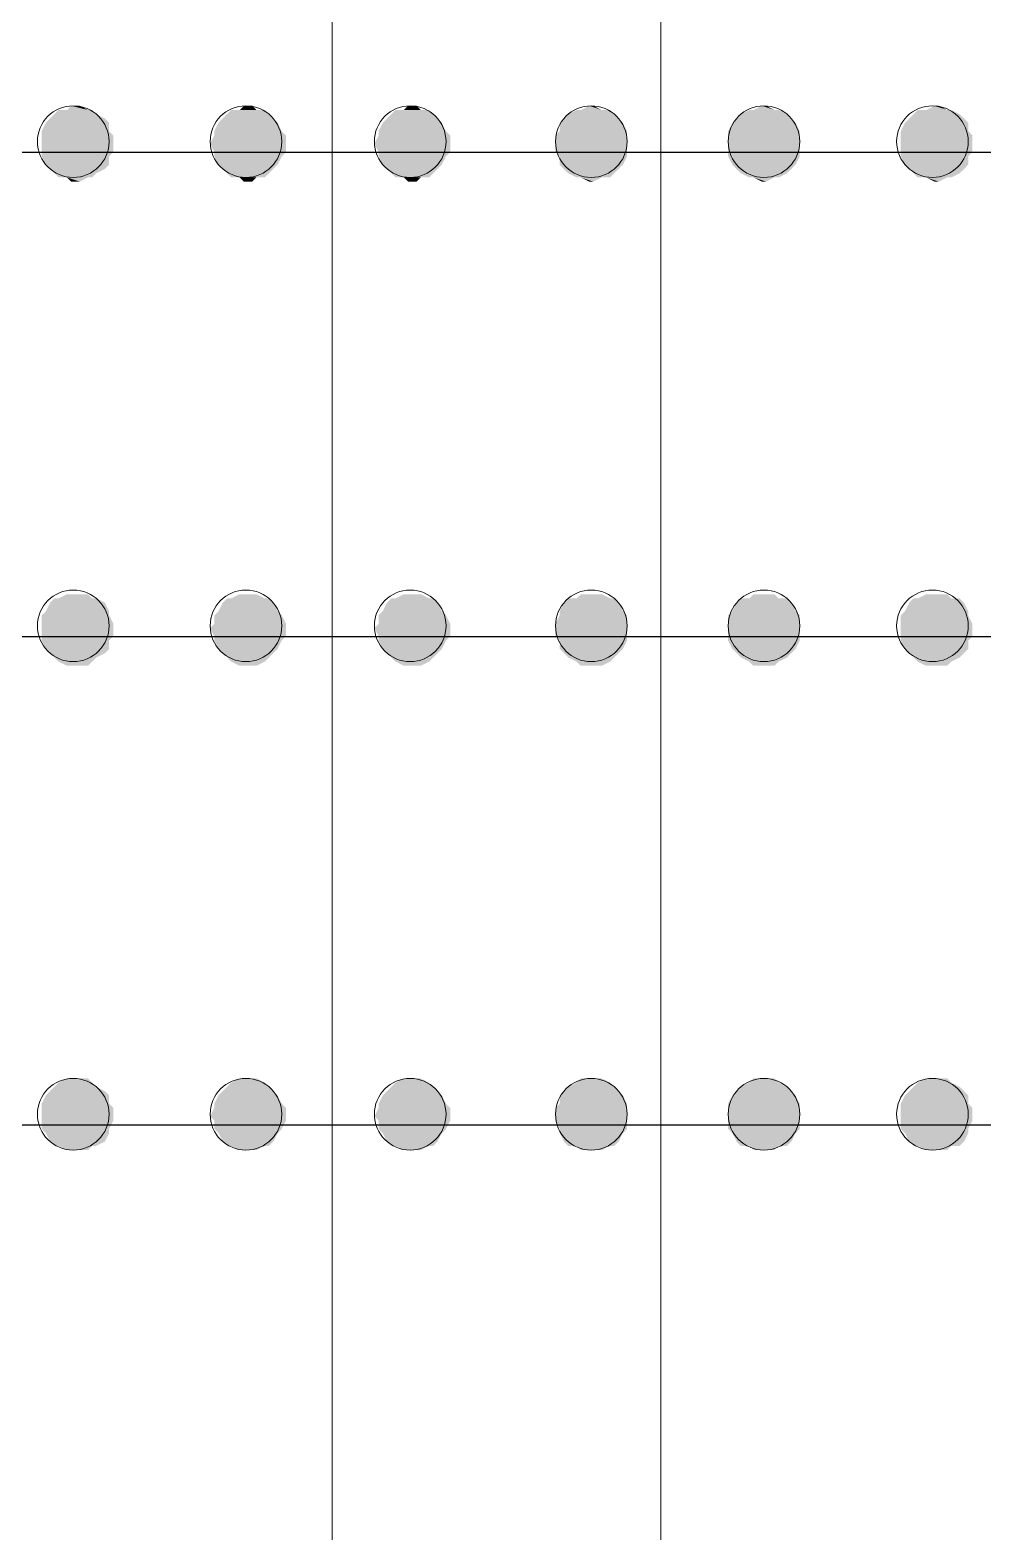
# Model space of a CAD drawing. Header units: inches. Extents: x 2 to 136, y 1 to 96.
# Drawn here: x 76.51 to 80.94, y 52.25 to 59.24 of the extents above; entities that cross this region are included whole.
import ezdxf

# ---------------------------------------------------------------- set-up
doc = ezdxf.new("R2010")
doc.units = ezdxf.units.IN
doc.header["$MEASUREMENT"] = 0
doc.layers.add('PDF_COLUMN', color=251, linetype='Continuous', true_color=0x636466)
doc.layers.add('PDF_Outer Line', color=165, linetype='Continuous', true_color=0x5258ac)
doc.layers.add('PDF_Girt', color=7, linetype='Continuous')

msp = doc.modelspace()

# ---------------------------------------------------------------- linework, layer by layer
at = {"layer": 'PDF_COLUMN', "lineweight": 0}
for centre in [(76.7091, 58.719), (77.512, 58.719), (79.9207, 58.719), (80.704, 58.719), (76.7091, 56.467), (77.512, 56.467), (79.9207, 56.467), (80.704, 56.467), (76.7091, 54.1954), (77.512, 54.1954), (79.9207, 54.1954), (80.704, 54.1954)]:
    msp.add_circle(centre, 0.1665, dxfattribs=at)
at = {"layer": 'PDF_COLUMN', "color": 7, "lineweight": 0}
for centre in [(78.2757, 58.719), (79.1178, 58.719), (78.2757, 56.467), (79.1178, 56.467), (78.2757, 54.1954), (79.1178, 54.1954)]:
    msp.add_circle(centre, 0.1665, dxfattribs=at)
at = {"layer": 'PDF_COLUMN', "transparency": 33554559}
for points in [[(76.6993, 58.8855), (76.7776, 58.8659), (76.6797, 58.8659)], [(76.7385, 58.8855), (76.6993, 58.8855), (76.7776, 58.8659)], [(77.5022, 58.8855), (77.5609, 58.8659), (77.4826, 58.8659)], [(77.5414, 58.8855), (77.5022, 58.8855), (77.5609, 58.8659)], [(79.9109, 58.8855), (79.9696, 58.8659), (79.8717, 58.8659)], [(79.9305, 58.8855), (79.9109, 58.8855), (79.9696, 58.8659)], [(80.7138, 58.8855), (80.7725, 58.8659), (80.6746, 58.8659)], [(80.7334, 58.8855), (80.7138, 58.8855), (80.7725, 58.8659)], [(76.6014, 58.8267), (76.8755, 58.8071), (76.5818, 58.8071)], [(76.621, 58.8463), (76.856, 58.8267), (76.6014, 58.8267)], [(76.856, 58.8267), (76.6014, 58.8267), (76.8755, 58.8071)], [(76.6406, 58.8659), (76.8168, 58.8463), (76.621, 58.8463)], [(76.8168, 58.8463), (76.621, 58.8463), (76.856, 58.8267)], [(76.6797, 58.8659), (76.7972, 58.8659), (76.6406, 58.8659)], [(76.7972, 58.8659), (76.6406, 58.8659), (76.8168, 58.8463)], [(76.7776, 58.8659), (76.6797, 58.8659), (76.7972, 58.8659)], [(77.4043, 58.8267), (77.6589, 58.8071), (77.3847, 58.8071)], [(77.4239, 58.8463), (77.6393, 58.8267), (77.4043, 58.8267)], [(77.6393, 58.8267), (77.4043, 58.8267), (77.6589, 58.8071)], [(77.4434, 58.8659), (77.6197, 58.8463), (77.4239, 58.8463)], [(77.6197, 58.8463), (77.4239, 58.8463), (77.6393, 58.8267)], [(77.4826, 58.8659), (77.6001, 58.8659), (77.4434, 58.8659)], [(77.6001, 58.8659), (77.4434, 58.8659), (77.6197, 58.8463)], [(77.5609, 58.8659), (77.4826, 58.8659), (77.6001, 58.8659)], [(79.7934, 58.8267), (80.0675, 58.8071), (79.7738, 58.8071)], [(79.813, 58.8463), (80.048, 58.8267), (79.7934, 58.8267)], [(80.048, 58.8267), (79.7934, 58.8267), (80.0675, 58.8071)], [(79.8521, 58.8659), (80.0284, 58.8463), (79.813, 58.8463)], [(80.0284, 58.8463), (79.813, 58.8463), (80.048, 58.8267)], [(79.8717, 58.8659), (79.9892, 58.8659), (79.8521, 58.8659)], [(79.9892, 58.8659), (79.8521, 58.8659), (80.0284, 58.8463)], [(79.9696, 58.8659), (79.8717, 58.8659), (79.9892, 58.8659)], [(80.5963, 58.8267), (80.8704, 58.8071), (80.5767, 58.8071)], [(80.6159, 58.8463), (80.8509, 58.8267), (80.5963, 58.8267)], [(80.8509, 58.8267), (80.5963, 58.8267), (80.8704, 58.8071)], [(80.6354, 58.8659), (80.8313, 58.8463), (80.6159, 58.8463)], [(80.8313, 58.8463), (80.6159, 58.8463), (80.8509, 58.8267)], [(80.6746, 58.8659), (80.7921, 58.8659), (80.6354, 58.8659)], [(80.7921, 58.8659), (80.6354, 58.8659), (80.8313, 58.8463)], [(80.7725, 58.8659), (80.6746, 58.8659), (80.7921, 58.8659)], [(76.5818, 58.8071), (76.8755, 58.768), (76.5622, 58.768)], [(76.8755, 58.768), (76.5622, 58.768), (76.8951, 58.7484)], [(76.5622, 58.768), (76.8951, 58.7484), (76.5622, 58.7484)], [(76.8951, 58.7484), (76.5622, 58.7484), (76.8951, 58.7092)], [(76.5622, 58.7484), (76.8951, 58.7092), (76.5622, 58.7092)], [(76.8755, 58.8071), (76.5818, 58.8071), (76.8755, 58.768)], [(77.3651, 58.7484), (77.698, 58.7092), (77.3455, 58.7092)], [(77.3847, 58.8071), (77.6784, 58.768), (77.3651, 58.768)], [(77.6784, 58.768), (77.3651, 58.768), (77.698, 58.7484)], [(77.3651, 58.768), (77.698, 58.7484), (77.3651, 58.7484)], [(77.698, 58.7484), (77.3651, 58.7484), (77.698, 58.7092)], [(77.6589, 58.8071), (77.3847, 58.8071), (77.6784, 58.768)], [(79.7738, 58.8071), (80.0871, 58.768), (79.7542, 58.768)], [(80.0871, 58.768), (79.7542, 58.768), (80.0871, 58.7484)], [(79.7542, 58.768), (80.0871, 58.7484), (79.7542, 58.7484)], [(80.0871, 58.7484), (79.7542, 58.7484), (80.0871, 58.7092)], [(79.7542, 58.7484), (80.0871, 58.7092), (79.7542, 58.7092)], [(80.0675, 58.8071), (79.7738, 58.8071), (80.0871, 58.768)], [(80.5767, 58.8071), (80.8704, 58.768), (80.5571, 58.768)], [(80.8704, 58.768), (80.5571, 58.768), (80.89, 58.7484)], [(80.5571, 58.768), (80.89, 58.7484), (80.5571, 58.7484)], [(80.89, 58.7484), (80.5571, 58.7484), (80.89, 58.7092)], [(80.5571, 58.7484), (80.89, 58.7092), (80.5571, 58.7092)], [(80.8704, 58.8071), (80.5767, 58.8071), (80.8704, 58.768)], [(76.8951, 58.7092), (76.5622, 58.7092), (76.8951, 58.6701)], [(76.5622, 58.7092), (76.8951, 58.6701), (76.5622, 58.6701)], [(77.698, 58.7092), (77.3455, 58.7092), (77.698, 58.6701)], [(77.3455, 58.7092), (77.698, 58.6701), (77.3651, 58.6701)], [(80.0871, 58.7092), (79.7542, 58.7092), (80.0871, 58.6701)], [(79.7542, 58.7092), (80.0871, 58.6701), (79.7542, 58.6701)], [(80.89, 58.7092), (80.5571, 58.7092), (80.89, 58.6701)], [(80.5571, 58.7092), (80.89, 58.6701), (80.5571, 58.6701)], [(76.8951, 58.6701), (76.5622, 58.6701), (76.8755, 58.6505)], [(76.5622, 58.6701), (76.8755, 58.6505), (76.5622, 58.6505)], [(76.8755, 58.6505), (76.5622, 58.6505), (76.8755, 58.6113)], [(76.5622, 58.6505), (76.8755, 58.6113), (76.5818, 58.6113)], [(76.8755, 58.6113), (76.5818, 58.6113), (76.856, 58.5917)], [(76.5818, 58.6113), (76.856, 58.5917), (76.6014, 58.5917)], [(77.698, 58.6701), (77.3651, 58.6701), (77.6784, 58.6505)], [(77.3651, 58.6701), (77.6784, 58.6505), (77.3651, 58.6505)], [(77.6784, 58.6505), (77.3651, 58.6505), (77.6589, 58.6113)], [(77.3651, 58.6505), (77.6589, 58.6113), (77.3847, 58.6113)], [(77.6589, 58.6113), (77.3847, 58.6113), (77.6393, 58.5917)], [(77.3847, 58.6113), (77.6393, 58.5917), (77.4043, 58.5917)], [(80.0871, 58.6701), (79.7542, 58.6701), (80.0871, 58.6505)], [(79.7542, 58.6701), (80.0871, 58.6505), (79.7542, 58.6505)], [(80.0871, 58.6505), (79.7542, 58.6505), (80.0675, 58.6113)], [(79.7542, 58.6505), (80.0675, 58.6113), (79.7738, 58.6113)], [(80.0675, 58.6113), (79.7738, 58.6113), (80.048, 58.5917)], [(79.7738, 58.6113), (80.048, 58.5917), (79.7934, 58.5917)], [(80.89, 58.6701), (80.5571, 58.6701), (80.8704, 58.6505)], [(80.5571, 58.6701), (80.8704, 58.6505), (80.5571, 58.6505)], [(80.8704, 58.6505), (80.5571, 58.6505), (80.8704, 58.6113)], [(80.5571, 58.6505), (80.8704, 58.6113), (80.5767, 58.6113)], [(80.8704, 58.6113), (80.5767, 58.6113), (80.8509, 58.5917)], [(80.5767, 58.6113), (80.8509, 58.5917), (80.5963, 58.5917)], [(76.856, 58.5917), (76.6014, 58.5917), (76.8168, 58.5722)], [(76.6014, 58.5917), (76.8168, 58.5722), (76.621, 58.5722)], [(76.8168, 58.5722), (76.621, 58.5722), (76.7972, 58.5526)], [(76.621, 58.5722), (76.7972, 58.5526), (76.6406, 58.5526)], [(76.7972, 58.5526), (76.6406, 58.5526), (76.7776, 58.5526)], [(76.6406, 58.5526), (76.7776, 58.5526), (76.6797, 58.5526)], [(76.7776, 58.5526), (76.6797, 58.5526), (76.7385, 58.533)], [(76.6797, 58.5526), (76.7385, 58.533), (76.6993, 58.533)], [(77.6393, 58.5917), (77.4043, 58.5917), (77.6197, 58.5722)], [(77.4043, 58.5917), (77.6197, 58.5722), (77.4239, 58.5722)], [(77.6197, 58.5722), (77.4239, 58.5722), (77.6001, 58.5526)], [(77.4239, 58.5722), (77.6001, 58.5526), (77.4434, 58.5526)], [(77.6001, 58.5526), (77.4434, 58.5526), (77.5609, 58.5526)], [(77.4434, 58.5526), (77.5609, 58.5526), (77.4826, 58.5526)], [(77.5609, 58.5526), (77.4826, 58.5526), (77.5414, 58.533)], [(77.4826, 58.5526), (77.5414, 58.533), (77.5022, 58.533)], [(80.048, 58.5917), (79.7934, 58.5917), (80.0284, 58.5722)], [(79.7934, 58.5917), (80.0284, 58.5722), (79.813, 58.5722)], [(80.0284, 58.5722), (79.813, 58.5722), (79.9892, 58.5526)], [(79.813, 58.5722), (79.9892, 58.5526), (79.8521, 58.5526)], [(79.9892, 58.5526), (79.8521, 58.5526), (79.9696, 58.5526)], [(79.8521, 58.5526), (79.9696, 58.5526), (79.8717, 58.5526)], [(79.9696, 58.5526), (79.8717, 58.5526), (79.9305, 58.533)], [(79.8717, 58.5526), (79.9305, 58.533), (79.9109, 58.533)], [(80.8509, 58.5917), (80.5963, 58.5917), (80.8313, 58.5722)], [(80.5963, 58.5917), (80.8313, 58.5722), (80.6159, 58.5722)], [(80.8313, 58.5722), (80.6159, 58.5722), (80.7921, 58.5526)], [(80.6159, 58.5722), (80.7921, 58.5526), (80.6354, 58.5526)], [(80.7921, 58.5526), (80.6354, 58.5526), (80.7725, 58.5526)], [(80.6354, 58.5526), (80.7725, 58.5526), (80.6746, 58.5526)], [(80.7725, 58.5526), (80.6746, 58.5526), (80.7334, 58.533)], [(80.6746, 58.5526), (80.7334, 58.533), (80.7138, 58.533)], [(76.621, 56.5943), (76.856, 56.5747), (76.6014, 56.5747)], [(76.6406, 56.5943), (76.8168, 56.5943), (76.621, 56.5943)], [(76.8168, 56.5943), (76.621, 56.5943), (76.856, 56.5747)], [(76.6797, 56.6139), (76.7972, 56.5943), (76.6406, 56.5943)], [(76.7972, 56.5943), (76.6406, 56.5943), (76.8168, 56.5943)], [(76.6993, 56.6139), (76.7776, 56.6139), (76.6797, 56.6139)], [(76.7776, 56.6139), (76.6797, 56.6139), (76.7972, 56.5943)], [(76.7385, 56.6139), (76.6993, 56.6139), (76.7776, 56.6139)], [(77.4239, 56.5943), (77.6393, 56.5747), (77.4043, 56.5747)], [(77.4434, 56.5943), (77.6197, 56.5943), (77.4239, 56.5943)], [(77.6197, 56.5943), (77.4239, 56.5943), (77.6393, 56.5747)], [(77.4826, 56.6139), (77.6001, 56.5943), (77.4434, 56.5943)], [(77.6001, 56.5943), (77.4434, 56.5943), (77.6197, 56.5943)], [(77.5022, 56.6139), (77.5609, 56.6139), (77.4826, 56.6139)], [(77.5609, 56.6139), (77.4826, 56.6139), (77.6001, 56.5943)], [(77.5414, 56.6139), (77.5022, 56.6139), (77.5609, 56.6139)], [(79.813, 56.5943), (80.048, 56.5747), (79.7934, 56.5747)], [(79.8521, 56.5943), (80.0284, 56.5943), (79.813, 56.5943)], [(80.0284, 56.5943), (79.813, 56.5943), (80.048, 56.5747)], [(79.8717, 56.6139), (79.9892, 56.5943), (79.8521, 56.5943)], [(79.9892, 56.5943), (79.8521, 56.5943), (80.0284, 56.5943)], [(79.9109, 56.6139), (79.9696, 56.6139), (79.8717, 56.6139)], [(79.9696, 56.6139), (79.8717, 56.6139), (79.9892, 56.5943)], [(79.9305, 56.6139), (79.9109, 56.6139), (79.9696, 56.6139)], [(80.6159, 56.5943), (80.8509, 56.5747), (80.5963, 56.5747)], [(80.6354, 56.5943), (80.8313, 56.5943), (80.6159, 56.5943)], [(80.8313, 56.5943), (80.6159, 56.5943), (80.8509, 56.5747)], [(80.6746, 56.6139), (80.7921, 56.5943), (80.6354, 56.5943)], [(80.7921, 56.5943), (80.6354, 56.5943), (80.8313, 56.5943)], [(80.7138, 56.6139), (80.7725, 56.6139), (80.6746, 56.6139)], [(80.7725, 56.6139), (80.6746, 56.6139), (80.7921, 56.5943)], [(80.7334, 56.6139), (80.7138, 56.6139), (80.7725, 56.6139)], [(76.5818, 56.5355), (76.8755, 56.516), (76.5622, 56.516)], [(76.8755, 56.516), (76.5622, 56.516), (76.8951, 56.4768)], [(76.5622, 56.516), (76.8951, 56.4768), (76.5622, 56.4768)], [(76.6014, 56.5747), (76.8755, 56.5355), (76.5818, 56.5355)], [(76.8755, 56.5355), (76.5818, 56.5355), (76.8755, 56.516)], [(76.856, 56.5747), (76.6014, 56.5747), (76.8755, 56.5355)], [(77.3847, 56.5355), (77.6784, 56.516), (77.3651, 56.516)], [(77.6784, 56.516), (77.3651, 56.516), (77.698, 56.4768)], [(77.3651, 56.516), (77.698, 56.4768), (77.3651, 56.4768)], [(77.4043, 56.5747), (77.6589, 56.5355), (77.3847, 56.5355)], [(77.6589, 56.5355), (77.3847, 56.5355), (77.6784, 56.516)], [(77.6393, 56.5747), (77.4043, 56.5747), (77.6589, 56.5355)], [(79.7738, 56.5355), (80.0871, 56.516), (79.7542, 56.516)], [(80.0871, 56.516), (79.7542, 56.516), (80.0871, 56.4768)], [(79.7542, 56.516), (80.0871, 56.4768), (79.7542, 56.4768)], [(79.7934, 56.5747), (80.0675, 56.5355), (79.7738, 56.5355)], [(80.0675, 56.5355), (79.7738, 56.5355), (80.0871, 56.516)], [(80.048, 56.5747), (79.7934, 56.5747), (80.0675, 56.5355)], [(80.5767, 56.5355), (80.8704, 56.516), (80.5571, 56.516)], [(80.8704, 56.516), (80.5571, 56.516), (80.89, 56.4768)], [(80.5571, 56.516), (80.89, 56.4768), (80.5571, 56.4768)], [(80.5963, 56.5747), (80.8704, 56.5355), (80.5767, 56.5355)], [(80.8704, 56.5355), (80.5767, 56.5355), (80.8704, 56.516)], [(80.8509, 56.5747), (80.5963, 56.5747), (80.8704, 56.5355)], [(76.8951, 56.4768), (76.5622, 56.4768), (76.8951, 56.4572)], [(76.5622, 56.4768), (76.8951, 56.4572), (76.5622, 56.4572)], [(76.8951, 56.4572), (76.5622, 56.4572), (76.8951, 56.418)], [(76.5622, 56.4572), (76.8951, 56.418), (76.5622, 56.418)], [(77.3651, 56.4768), (77.698, 56.4572), (77.3455, 56.4572)], [(77.698, 56.4572), (77.3455, 56.4572), (77.698, 56.418)], [(77.3455, 56.4572), (77.698, 56.418), (77.3651, 56.418)], [(77.698, 56.4768), (77.3651, 56.4768), (77.698, 56.4572)], [(80.0871, 56.4768), (79.7542, 56.4768), (80.0871, 56.4572)], [(79.7542, 56.4768), (80.0871, 56.4572), (79.7542, 56.4572)], [(80.0871, 56.4572), (79.7542, 56.4572), (80.0871, 56.418)], [(79.7542, 56.4572), (80.0871, 56.418), (79.7542, 56.418)], [(80.89, 56.4768), (80.5571, 56.4768), (80.89, 56.4572)], [(80.5571, 56.4768), (80.89, 56.4572), (80.5571, 56.4572)], [(80.89, 56.4572), (80.5571, 56.4572), (80.89, 56.418)], [(80.5571, 56.4572), (80.89, 56.418), (80.5571, 56.418)], [(76.8951, 56.418), (76.5622, 56.418), (76.8755, 56.3985)], [(76.5622, 56.418), (76.8755, 56.3985), (76.5622, 56.3985)], [(76.8755, 56.3985), (76.5622, 56.3985), (76.8755, 56.3593)], [(76.5622, 56.3985), (76.8755, 56.3593), (76.5818, 56.3593)], [(77.698, 56.418), (77.3651, 56.418), (77.6784, 56.3985)], [(77.3651, 56.418), (77.6784, 56.3985), (77.3651, 56.3985)], [(77.6784, 56.3985), (77.3651, 56.3985), (77.6589, 56.3593)], [(77.3651, 56.3985), (77.6589, 56.3593), (77.3847, 56.3593)], [(80.0871, 56.418), (79.7542, 56.418), (80.0871, 56.3985)], [(79.7542, 56.418), (80.0871, 56.3985), (79.7542, 56.3985)], [(80.0871, 56.3985), (79.7542, 56.3985), (80.0675, 56.3593)], [(79.7542, 56.3985), (80.0675, 56.3593), (79.7738, 56.3593)], [(80.89, 56.418), (80.5571, 56.418), (80.8704, 56.3985)], [(80.5571, 56.418), (80.8704, 56.3985), (80.5571, 56.3985)], [(80.8704, 56.3985), (80.5571, 56.3985), (80.8704, 56.3593)], [(80.5571, 56.3985), (80.8704, 56.3593), (80.5767, 56.3593)], [(76.8755, 56.3593), (76.5818, 56.3593), (76.856, 56.3397)], [(76.5818, 56.3593), (76.856, 56.3397), (76.6014, 56.3397)], [(76.856, 56.3397), (76.6014, 56.3397), (76.8168, 56.3201)], [(76.6014, 56.3397), (76.8168, 56.3201), (76.621, 56.3201)], [(76.8168, 56.3201), (76.621, 56.3201), (76.7972, 56.3006)], [(76.621, 56.3201), (76.7972, 56.3006), (76.6406, 56.3006)], [(77.6589, 56.3593), (77.3847, 56.3593), (77.6393, 56.3397)], [(77.3847, 56.3593), (77.6393, 56.3397), (77.4043, 56.3397)], [(77.6393, 56.3397), (77.4043, 56.3397), (77.6197, 56.3201)], [(77.4043, 56.3397), (77.6197, 56.3201), (77.4239, 56.3201)], [(77.6197, 56.3201), (77.4239, 56.3201), (77.6001, 56.3006)], [(77.4239, 56.3201), (77.6001, 56.3006), (77.4434, 56.3006)], [(80.0675, 56.3593), (79.7738, 56.3593), (80.048, 56.3397)], [(79.7738, 56.3593), (80.048, 56.3397), (79.7934, 56.3397)], [(80.048, 56.3397), (79.7934, 56.3397), (80.0284, 56.3201)], [(79.7934, 56.3397), (80.0284, 56.3201), (79.813, 56.3201)], [(80.0284, 56.3201), (79.813, 56.3201), (79.9892, 56.3006)], [(79.813, 56.3201), (79.9892, 56.3006), (79.8521, 56.3006)], [(80.8704, 56.3593), (80.5767, 56.3593), (80.8509, 56.3397)], [(80.5767, 56.3593), (80.8509, 56.3397), (80.5963, 56.3397)], [(80.8509, 56.3397), (80.5963, 56.3397), (80.8313, 56.3201)], [(80.5963, 56.3397), (80.8313, 56.3201), (80.6159, 56.3201)], [(80.8313, 56.3201), (80.6159, 56.3201), (80.7921, 56.3006)], [(80.6159, 56.3201), (80.7921, 56.3006), (80.6354, 56.3006)], [(76.7972, 56.3006), (76.6406, 56.3006), (76.7776, 56.281)], [(76.6406, 56.3006), (76.7776, 56.281), (76.6797, 56.281)], [(76.7776, 56.281), (76.6797, 56.281), (76.7385, 56.281)], [(76.6797, 56.281), (76.7385, 56.281), (76.6993, 56.281)], [(77.6001, 56.3006), (77.4434, 56.3006), (77.5609, 56.281)], [(77.4434, 56.3006), (77.5609, 56.281), (77.4826, 56.281)], [(77.5609, 56.281), (77.4826, 56.281), (77.5414, 56.281)], [(77.4826, 56.281), (77.5414, 56.281), (77.5022, 56.281)], [(79.9892, 56.3006), (79.8521, 56.3006), (79.9696, 56.281)], [(79.8521, 56.3006), (79.9696, 56.281), (79.8717, 56.281)], [(79.9696, 56.281), (79.8717, 56.281), (79.9305, 56.281)], [(79.8717, 56.281), (79.9305, 56.281), (79.9109, 56.281)], [(80.7921, 56.3006), (80.6354, 56.3006), (80.7725, 56.281)], [(80.6354, 56.3006), (80.7725, 56.281), (80.6746, 56.281)], [(80.7725, 56.281), (80.6746, 56.281), (80.7334, 56.281)], [(80.6746, 56.281), (80.7334, 56.281), (80.7138, 56.281)], [(76.6797, 54.3619), (76.7972, 54.3423), (76.6406, 54.3423)], [(76.6993, 54.3619), (76.7776, 54.3619), (76.6797, 54.3619)], [(76.7776, 54.3619), (76.6797, 54.3619), (76.7972, 54.3423)], [(76.7385, 54.3619), (76.6993, 54.3619), (76.7776, 54.3619)], [(77.4826, 54.3619), (77.6001, 54.3423), (77.4434, 54.3423)], [(77.5022, 54.3619), (77.5609, 54.3619), (77.4826, 54.3619)], [(77.5609, 54.3619), (77.4826, 54.3619), (77.6001, 54.3423)], [(77.5414, 54.3619), (77.5022, 54.3619), (77.5609, 54.3619)], [(79.8717, 54.3619), (79.9892, 54.3423), (79.8521, 54.3423)], [(79.9109, 54.3619), (79.9696, 54.3619), (79.8717, 54.3619)], [(79.9696, 54.3619), (79.8717, 54.3619), (79.9892, 54.3423)], [(79.9305, 54.3619), (79.9109, 54.3619), (79.9696, 54.3619)], [(80.6746, 54.3619), (80.7921, 54.3423), (80.6354, 54.3423)], [(80.7138, 54.3619), (80.7725, 54.3619), (80.6746, 54.3619)], [(80.7725, 54.3619), (80.6746, 54.3619), (80.7921, 54.3423)], [(80.7334, 54.3619), (80.7138, 54.3619), (80.7725, 54.3619)], [(76.5818, 54.2835), (76.8755, 54.2444), (76.5622, 54.2444)], [(76.6014, 54.3031), (76.8755, 54.2835), (76.5818, 54.2835)], [(76.8755, 54.2835), (76.5818, 54.2835), (76.8755, 54.2444)], [(76.621, 54.3227), (76.856, 54.3031), (76.6014, 54.3031)], [(76.856, 54.3031), (76.6014, 54.3031), (76.8755, 54.2835)], [(76.6406, 54.3423), (76.8168, 54.3227), (76.621, 54.3227)], [(76.8168, 54.3227), (76.621, 54.3227), (76.856, 54.3031)], [(76.7972, 54.3423), (76.6406, 54.3423), (76.8168, 54.3227)], [(77.3847, 54.2835), (77.6784, 54.2444), (77.3651, 54.2444)], [(77.4043, 54.3031), (77.6589, 54.2835), (77.3847, 54.2835)], [(77.6589, 54.2835), (77.3847, 54.2835), (77.6784, 54.2444)], [(77.4239, 54.3227), (77.6393, 54.3031), (77.4043, 54.3031)], [(77.6393, 54.3031), (77.4043, 54.3031), (77.6589, 54.2835)], [(77.4434, 54.3423), (77.6197, 54.3227), (77.4239, 54.3227)], [(77.6197, 54.3227), (77.4239, 54.3227), (77.6393, 54.3031)], [(77.6001, 54.3423), (77.4434, 54.3423), (77.6197, 54.3227)], [(79.7738, 54.2835), (80.0871, 54.2444), (79.7542, 54.2444)], [(79.7934, 54.3031), (80.0675, 54.2835), (79.7738, 54.2835)], [(80.0675, 54.2835), (79.7738, 54.2835), (80.0871, 54.2444)], [(79.813, 54.3227), (80.048, 54.3031), (79.7934, 54.3031)], [(80.048, 54.3031), (79.7934, 54.3031), (80.0675, 54.2835)], [(79.8521, 54.3423), (80.0284, 54.3227), (79.813, 54.3227)], [(80.0284, 54.3227), (79.813, 54.3227), (80.048, 54.3031)], [(79.9892, 54.3423), (79.8521, 54.3423), (80.0284, 54.3227)], [(80.5767, 54.2835), (80.8704, 54.2444), (80.5571, 54.2444)], [(80.5963, 54.3031), (80.8704, 54.2835), (80.5767, 54.2835)], [(80.8704, 54.2835), (80.5767, 54.2835), (80.8704, 54.2444)], [(80.6159, 54.3227), (80.8509, 54.3031), (80.5963, 54.3031)], [(80.8509, 54.3031), (80.5963, 54.3031), (80.8704, 54.2835)], [(80.6354, 54.3423), (80.8313, 54.3227), (80.6159, 54.3227)], [(80.8313, 54.3227), (80.6159, 54.3227), (80.8509, 54.3031)], [(80.7921, 54.3423), (80.6354, 54.3423), (80.8313, 54.3227)], [(76.8755, 54.2444), (76.5622, 54.2444), (76.8951, 54.2248)], [(76.5622, 54.2444), (76.8951, 54.2248), (76.5622, 54.2248)], [(76.8951, 54.2248), (76.5622, 54.2248), (76.8951, 54.1856)], [(76.5622, 54.2248), (76.8951, 54.1856), (76.5622, 54.1856)], [(77.3651, 54.2248), (77.698, 54.1856), (77.3455, 54.1856)], [(77.6784, 54.2444), (77.3651, 54.2444), (77.698, 54.2248)], [(77.3651, 54.2444), (77.698, 54.2248), (77.3651, 54.2248)], [(77.698, 54.2248), (77.3651, 54.2248), (77.698, 54.1856)], [(80.0871, 54.2444), (79.7542, 54.2444), (80.0871, 54.2248)], [(79.7542, 54.2444), (80.0871, 54.2248), (79.7542, 54.2248)], [(80.0871, 54.2248), (79.7542, 54.2248), (80.0871, 54.1856)], [(79.7542, 54.2248), (80.0871, 54.1856), (79.7542, 54.1856)], [(80.8704, 54.2444), (80.5571, 54.2444), (80.89, 54.2248)], [(80.5571, 54.2444), (80.89, 54.2248), (80.5571, 54.2248)], [(80.89, 54.2248), (80.5571, 54.2248), (80.89, 54.1856)], [(80.5571, 54.2248), (80.89, 54.1856), (80.5571, 54.1856)], [(76.8951, 54.1856), (76.5622, 54.1856), (76.8951, 54.166)], [(76.5622, 54.1856), (76.8951, 54.166), (76.5622, 54.166)], [(76.8951, 54.166), (76.5622, 54.166), (76.8755, 54.1269)], [(76.5622, 54.166), (76.8755, 54.1269), (76.5622, 54.1269)], [(77.698, 54.1856), (77.3455, 54.1856), (77.698, 54.166)], [(77.3455, 54.1856), (77.698, 54.166), (77.3651, 54.166)], [(77.698, 54.166), (77.3651, 54.166), (77.6784, 54.1269)], [(77.3651, 54.166), (77.6784, 54.1269), (77.3651, 54.1269)], [(80.0871, 54.1856), (79.7542, 54.1856), (80.0871, 54.166)], [(79.7542, 54.1856), (80.0871, 54.166), (79.7542, 54.166)], [(80.0871, 54.166), (79.7542, 54.166), (80.0871, 54.1269)], [(79.7542, 54.166), (80.0871, 54.1269), (79.7542, 54.1269)], [(80.89, 54.1856), (80.5571, 54.1856), (80.89, 54.166)], [(80.5571, 54.1856), (80.89, 54.166), (80.5571, 54.166)], [(80.89, 54.166), (80.5571, 54.166), (80.8704, 54.1269)], [(80.5571, 54.166), (80.8704, 54.1269), (80.5571, 54.1269)], [(76.8755, 54.1269), (76.5622, 54.1269), (76.8755, 54.1073)], [(76.5622, 54.1269), (76.8755, 54.1073), (76.5818, 54.1073)], [(76.8755, 54.1073), (76.5818, 54.1073), (76.856, 54.0681)], [(76.5818, 54.1073), (76.856, 54.0681), (76.6014, 54.0681)], [(76.856, 54.0681), (76.6014, 54.0681), (76.8168, 54.0485)], [(76.6014, 54.0681), (76.8168, 54.0485), (76.621, 54.0485)], [(77.6784, 54.1269), (77.3651, 54.1269), (77.6589, 54.1073)], [(77.3651, 54.1269), (77.6589, 54.1073), (77.3847, 54.1073)], [(77.6589, 54.1073), (77.3847, 54.1073), (77.6393, 54.0681)], [(77.3847, 54.1073), (77.6393, 54.0681), (77.4043, 54.0681)], [(77.6393, 54.0681), (77.4043, 54.0681), (77.6197, 54.0485)], [(77.4043, 54.0681), (77.6197, 54.0485), (77.4239, 54.0485)], [(80.0871, 54.1269), (79.7542, 54.1269), (80.0675, 54.1073)], [(79.7542, 54.1269), (80.0675, 54.1073), (79.7738, 54.1073)], [(80.0675, 54.1073), (79.7738, 54.1073), (80.048, 54.0681)], [(79.7738, 54.1073), (80.048, 54.0681), (79.7934, 54.0681)], [(80.048, 54.0681), (79.7934, 54.0681), (80.0284, 54.0485)], [(79.7934, 54.0681), (80.0284, 54.0485), (79.813, 54.0485)], [(80.8704, 54.1269), (80.5571, 54.1269), (80.8704, 54.1073)], [(80.5571, 54.1269), (80.8704, 54.1073), (80.5767, 54.1073)], [(80.8704, 54.1073), (80.5767, 54.1073), (80.8509, 54.0681)], [(80.5767, 54.1073), (80.8509, 54.0681), (80.5963, 54.0681)], [(80.8509, 54.0681), (80.5963, 54.0681), (80.8313, 54.0485)], [(80.5963, 54.0681), (80.8313, 54.0485), (80.6159, 54.0485)], [(76.8168, 54.0485), (76.621, 54.0485), (76.7972, 54.0485)], [(76.621, 54.0485), (76.7972, 54.0485), (76.6406, 54.0485)], [(76.7972, 54.0485), (76.6406, 54.0485), (76.7776, 54.0289)], [(76.6406, 54.0485), (76.7776, 54.0289), (76.6797, 54.0289)], [(76.7776, 54.0289), (76.6797, 54.0289), (76.7385, 54.0289)], [(76.6797, 54.0289), (76.7385, 54.0289), (76.6993, 54.0289)], [(77.6197, 54.0485), (77.4239, 54.0485), (77.6001, 54.0485)], [(77.4239, 54.0485), (77.6001, 54.0485), (77.4434, 54.0485)], [(77.6001, 54.0485), (77.4434, 54.0485), (77.5609, 54.0289)], [(77.4434, 54.0485), (77.5609, 54.0289), (77.4826, 54.0289)], [(77.5609, 54.0289), (77.4826, 54.0289), (77.5414, 54.0289)], [(77.4826, 54.0289), (77.5414, 54.0289), (77.5022, 54.0289)], [(80.0284, 54.0485), (79.813, 54.0485), (79.9892, 54.0485)], [(79.813, 54.0485), (79.9892, 54.0485), (79.8521, 54.0485)], [(79.9892, 54.0485), (79.8521, 54.0485), (79.9696, 54.0289)], [(79.8521, 54.0485), (79.9696, 54.0289), (79.8717, 54.0289)], [(79.9696, 54.0289), (79.8717, 54.0289), (79.9305, 54.0289)], [(79.8717, 54.0289), (79.9305, 54.0289), (79.9109, 54.0289)], [(80.8313, 54.0485), (80.6159, 54.0485), (80.7921, 54.0485)], [(80.6159, 54.0485), (80.7921, 54.0485), (80.6354, 54.0485)], [(80.7921, 54.0485), (80.6354, 54.0485), (80.7725, 54.0289)], [(80.6354, 54.0485), (80.7725, 54.0289), (80.6746, 54.0289)], [(80.7725, 54.0289), (80.6746, 54.0289), (80.7334, 54.0289)], [(80.6746, 54.0289), (80.7334, 54.0289), (80.7138, 54.0289)]]:
    msp.add_solid(points, dxfattribs=at)
at = {"layer": 'PDF_COLUMN', "color": 7, "transparency": 33554559}
for points in [[(78.2659, 58.8855), (78.3247, 58.8659), (78.2463, 58.8659)], [(78.3051, 58.8855), (78.2659, 58.8855), (78.3247, 58.8659)], [(79.108, 58.8855), (79.1667, 58.8659), (79.0688, 58.8659)], [(79.1276, 58.8855), (79.108, 58.8855), (79.1667, 58.8659)], [(78.168, 58.8267), (78.4226, 58.8071), (78.1484, 58.8071)], [(78.1876, 58.8463), (78.403, 58.8267), (78.168, 58.8267)], [(78.403, 58.8267), (78.168, 58.8267), (78.4226, 58.8071)], [(78.2072, 58.8659), (78.3834, 58.8463), (78.1876, 58.8463)], [(78.3834, 58.8463), (78.1876, 58.8463), (78.403, 58.8267)], [(78.2463, 58.8659), (78.3638, 58.8659), (78.2072, 58.8659)], [(78.3638, 58.8659), (78.2072, 58.8659), (78.3834, 58.8463)], [(78.3247, 58.8659), (78.2463, 58.8659), (78.3638, 58.8659)], [(78.9905, 58.8267), (79.2646, 58.8071), (78.9709, 58.8071)], [(79.0101, 58.8463), (79.2451, 58.8267), (78.9905, 58.8267)], [(79.2451, 58.8267), (78.9905, 58.8267), (79.2646, 58.8071)], [(79.0492, 58.8659), (79.2255, 58.8463), (79.0101, 58.8463)], [(79.2255, 58.8463), (79.0101, 58.8463), (79.2451, 58.8267)], [(79.0688, 58.8659), (79.2059, 58.8659), (79.0492, 58.8659)], [(79.2059, 58.8659), (79.0492, 58.8659), (79.2255, 58.8463)], [(79.1667, 58.8659), (79.0688, 58.8659), (79.2059, 58.8659)], [(78.1288, 58.7484), (78.4618, 58.7092), (78.1093, 58.7092)], [(78.1484, 58.8071), (78.4422, 58.768), (78.1288, 58.768)], [(78.4422, 58.768), (78.1288, 58.768), (78.4618, 58.7484)], [(78.1288, 58.768), (78.4618, 58.7484), (78.1288, 58.7484)], [(78.4618, 58.7484), (78.1288, 58.7484), (78.4618, 58.7092)], [(78.4226, 58.8071), (78.1484, 58.8071), (78.4422, 58.768)], [(78.9709, 58.768), (79.2842, 58.7484), (78.9513, 58.7484)], [(79.2842, 58.7484), (78.9513, 58.7484), (79.2842, 58.7092)], [(78.9513, 58.7484), (79.2842, 58.7092), (78.9513, 58.7092)], [(79.2646, 58.8071), (78.9709, 58.8071), (79.2842, 58.768)], [(78.9709, 58.8071), (79.2842, 58.768), (78.9709, 58.768)], [(79.2842, 58.768), (78.9709, 58.768), (79.2842, 58.7484)], [(78.4618, 58.7092), (78.1093, 58.7092), (78.4618, 58.6701)], [(78.1093, 58.7092), (78.4618, 58.6701), (78.1288, 58.6701)], [(79.2842, 58.7092), (78.9513, 58.7092), (79.2842, 58.6701)], [(78.9513, 58.7092), (79.2842, 58.6701), (78.9513, 58.6701)], [(78.4618, 58.6701), (78.1288, 58.6701), (78.4422, 58.6505)], [(78.1288, 58.6701), (78.4422, 58.6505), (78.1288, 58.6505)], [(78.4422, 58.6505), (78.1288, 58.6505), (78.4226, 58.6113)], [(78.1288, 58.6505), (78.4226, 58.6113), (78.1484, 58.6113)], [(78.4226, 58.6113), (78.1484, 58.6113), (78.403, 58.5917)], [(78.1484, 58.6113), (78.403, 58.5917), (78.168, 58.5917)], [(79.2842, 58.6701), (78.9513, 58.6701), (79.2842, 58.6505)], [(78.9513, 58.6701), (79.2842, 58.6505), (78.9709, 58.6505)], [(79.2842, 58.6505), (78.9709, 58.6505), (79.2646, 58.6113)], [(78.9709, 58.6505), (79.2646, 58.6113), (78.9709, 58.6113)], [(79.2646, 58.6113), (78.9709, 58.6113), (79.2451, 58.5917)], [(78.9709, 58.6113), (79.2451, 58.5917), (78.9905, 58.5917)], [(78.403, 58.5917), (78.168, 58.5917), (78.3834, 58.5722)], [(78.168, 58.5917), (78.3834, 58.5722), (78.1876, 58.5722)], [(78.3834, 58.5722), (78.1876, 58.5722), (78.3638, 58.5526)], [(78.1876, 58.5722), (78.3638, 58.5526), (78.2072, 58.5526)], [(78.3638, 58.5526), (78.2072, 58.5526), (78.3247, 58.5526)], [(78.2072, 58.5526), (78.3247, 58.5526), (78.2463, 58.5526)], [(78.3247, 58.5526), (78.2463, 58.5526), (78.3051, 58.533)], [(78.2463, 58.5526), (78.3051, 58.533), (78.2659, 58.533)], [(79.2451, 58.5917), (78.9905, 58.5917), (79.2255, 58.5722)], [(78.9905, 58.5917), (79.2255, 58.5722), (79.0101, 58.5722)], [(79.2255, 58.5722), (79.0101, 58.5722), (79.2059, 58.5526)], [(79.0101, 58.5722), (79.2059, 58.5526), (79.0492, 58.5526)], [(79.2059, 58.5526), (79.0492, 58.5526), (79.1667, 58.5526)], [(79.0492, 58.5526), (79.1667, 58.5526), (79.0688, 58.5526)], [(79.1667, 58.5526), (79.0688, 58.5526), (79.1276, 58.533)], [(79.0688, 58.5526), (79.1276, 58.533), (79.108, 58.533)], [(78.1876, 56.5943), (78.403, 56.5747), (78.168, 56.5747)], [(78.2072, 56.5943), (78.3834, 56.5943), (78.1876, 56.5943)], [(78.3834, 56.5943), (78.1876, 56.5943), (78.403, 56.5747)], [(78.2463, 56.6139), (78.3638, 56.5943), (78.2072, 56.5943)], [(78.3638, 56.5943), (78.2072, 56.5943), (78.3834, 56.5943)], [(78.2659, 56.6139), (78.3247, 56.6139), (78.2463, 56.6139)], [(78.3247, 56.6139), (78.2463, 56.6139), (78.3638, 56.5943)], [(78.3051, 56.6139), (78.2659, 56.6139), (78.3247, 56.6139)], [(79.0101, 56.5943), (79.2451, 56.5747), (78.9905, 56.5747)], [(79.0492, 56.5943), (79.2255, 56.5943), (79.0101, 56.5943)], [(79.2255, 56.5943), (79.0101, 56.5943), (79.2451, 56.5747)], [(79.0688, 56.6139), (79.2059, 56.5943), (79.0492, 56.5943)], [(79.2059, 56.5943), (79.0492, 56.5943), (79.2255, 56.5943)], [(79.108, 56.6139), (79.1667, 56.6139), (79.0688, 56.6139)], [(79.1667, 56.6139), (79.0688, 56.6139), (79.2059, 56.5943)], [(79.1276, 56.6139), (79.108, 56.6139), (79.1667, 56.6139)], [(78.1484, 56.5355), (78.4422, 56.516), (78.1288, 56.516)], [(78.4422, 56.516), (78.1288, 56.516), (78.4618, 56.4768)], [(78.1288, 56.516), (78.4618, 56.4768), (78.1288, 56.4768)], [(78.168, 56.5747), (78.4226, 56.5355), (78.1484, 56.5355)], [(78.4226, 56.5355), (78.1484, 56.5355), (78.4422, 56.516)], [(78.403, 56.5747), (78.168, 56.5747), (78.4226, 56.5355)], [(78.9709, 56.516), (79.2842, 56.4768), (78.9513, 56.4768)], [(78.9905, 56.5747), (79.2646, 56.5355), (78.9709, 56.5355)], [(79.2646, 56.5355), (78.9709, 56.5355), (79.2842, 56.516)], [(78.9709, 56.5355), (79.2842, 56.516), (78.9709, 56.516)], [(79.2842, 56.516), (78.9709, 56.516), (79.2842, 56.4768)], [(79.2451, 56.5747), (78.9905, 56.5747), (79.2646, 56.5355)], [(78.1288, 56.4768), (78.4618, 56.4572), (78.1093, 56.4572)], [(78.4618, 56.4572), (78.1093, 56.4572), (78.4618, 56.418)], [(78.1093, 56.4572), (78.4618, 56.418), (78.1288, 56.418)], [(78.4618, 56.4768), (78.1288, 56.4768), (78.4618, 56.4572)], [(79.2842, 56.4768), (78.9513, 56.4768), (79.2842, 56.4572)], [(78.9513, 56.4768), (79.2842, 56.4572), (78.9513, 56.4572)], [(79.2842, 56.4572), (78.9513, 56.4572), (79.2842, 56.418)], [(78.9513, 56.4572), (79.2842, 56.418), (78.9513, 56.418)], [(78.4618, 56.418), (78.1288, 56.418), (78.4422, 56.3985)], [(78.1288, 56.418), (78.4422, 56.3985), (78.1288, 56.3985)], [(78.4422, 56.3985), (78.1288, 56.3985), (78.4226, 56.3593)], [(78.1288, 56.3985), (78.4226, 56.3593), (78.1484, 56.3593)], [(79.2842, 56.418), (78.9513, 56.418), (79.2842, 56.3985)], [(78.9513, 56.418), (79.2842, 56.3985), (78.9709, 56.3985)], [(79.2842, 56.3985), (78.9709, 56.3985), (79.2646, 56.3593)], [(78.9709, 56.3985), (79.2646, 56.3593), (78.9709, 56.3593)], [(78.4226, 56.3593), (78.1484, 56.3593), (78.403, 56.3397)], [(78.1484, 56.3593), (78.403, 56.3397), (78.168, 56.3397)], [(78.403, 56.3397), (78.168, 56.3397), (78.3834, 56.3201)], [(78.168, 56.3397), (78.3834, 56.3201), (78.1876, 56.3201)], [(78.3834, 56.3201), (78.1876, 56.3201), (78.3638, 56.3006)], [(78.1876, 56.3201), (78.3638, 56.3006), (78.2072, 56.3006)], [(79.2646, 56.3593), (78.9709, 56.3593), (79.2451, 56.3397)], [(78.9709, 56.3593), (79.2451, 56.3397), (78.9905, 56.3397)], [(79.2451, 56.3397), (78.9905, 56.3397), (79.2255, 56.3201)], [(78.9905, 56.3397), (79.2255, 56.3201), (79.0101, 56.3201)], [(79.2255, 56.3201), (79.0101, 56.3201), (79.2059, 56.3006)], [(79.0101, 56.3201), (79.2059, 56.3006), (79.0492, 56.3006)], [(78.3638, 56.3006), (78.2072, 56.3006), (78.3247, 56.281)], [(78.2072, 56.3006), (78.3247, 56.281), (78.2463, 56.281)], [(78.3247, 56.281), (78.2463, 56.281), (78.3051, 56.281)], [(78.2463, 56.281), (78.3051, 56.281), (78.2659, 56.281)], [(79.2059, 56.3006), (79.0492, 56.3006), (79.1667, 56.281)], [(79.0492, 56.3006), (79.1667, 56.281), (79.0688, 56.281)], [(79.1667, 56.281), (79.0688, 56.281), (79.1276, 56.281)], [(79.0688, 56.281), (79.1276, 56.281), (79.108, 56.281)], [(78.2463, 54.3619), (78.3638, 54.3423), (78.2072, 54.3423)], [(78.2659, 54.3619), (78.3247, 54.3619), (78.2463, 54.3619)], [(78.3247, 54.3619), (78.2463, 54.3619), (78.3638, 54.3423)], [(78.3051, 54.3619), (78.2659, 54.3619), (78.3247, 54.3619)], [(79.0688, 54.3619), (79.2059, 54.3423), (79.0492, 54.3423)], [(79.108, 54.3619), (79.1667, 54.3619), (79.0688, 54.3619)], [(79.1667, 54.3619), (79.0688, 54.3619), (79.2059, 54.3423)], [(79.1276, 54.3619), (79.108, 54.3619), (79.1667, 54.3619)], [(78.1484, 54.2835), (78.4422, 54.2444), (78.1288, 54.2444)], [(78.168, 54.3031), (78.4226, 54.2835), (78.1484, 54.2835)], [(78.4226, 54.2835), (78.1484, 54.2835), (78.4422, 54.2444)], [(78.1876, 54.3227), (78.403, 54.3031), (78.168, 54.3031)], [(78.403, 54.3031), (78.168, 54.3031), (78.4226, 54.2835)], [(78.2072, 54.3423), (78.3834, 54.3227), (78.1876, 54.3227)], [(78.3834, 54.3227), (78.1876, 54.3227), (78.403, 54.3031)], [(78.3638, 54.3423), (78.2072, 54.3423), (78.3834, 54.3227)], [(78.9905, 54.3031), (79.2646, 54.2835), (78.9709, 54.2835)], [(79.2646, 54.2835), (78.9709, 54.2835), (79.2842, 54.2444)], [(78.9709, 54.2835), (79.2842, 54.2444), (78.9709, 54.2444)], [(79.0101, 54.3227), (79.2451, 54.3031), (78.9905, 54.3031)], [(79.2451, 54.3031), (78.9905, 54.3031), (79.2646, 54.2835)], [(79.0492, 54.3423), (79.2255, 54.3227), (79.0101, 54.3227)], [(79.2255, 54.3227), (79.0101, 54.3227), (79.2451, 54.3031)], [(79.2059, 54.3423), (79.0492, 54.3423), (79.2255, 54.3227)], [(78.1288, 54.2248), (78.4618, 54.1856), (78.1093, 54.1856)], [(78.4422, 54.2444), (78.1288, 54.2444), (78.4618, 54.2248)], [(78.1288, 54.2444), (78.4618, 54.2248), (78.1288, 54.2248)], [(78.4618, 54.2248), (78.1288, 54.2248), (78.4618, 54.1856)], [(78.9709, 54.2444), (79.2842, 54.2248), (78.9513, 54.2248)], [(79.2842, 54.2248), (78.9513, 54.2248), (79.2842, 54.1856)], [(78.9513, 54.2248), (79.2842, 54.1856), (78.9513, 54.1856)], [(79.2842, 54.2444), (78.9709, 54.2444), (79.2842, 54.2248)], [(78.4618, 54.1856), (78.1093, 54.1856), (78.4618, 54.166)], [(78.1093, 54.1856), (78.4618, 54.166), (78.1288, 54.166)], [(78.4618, 54.166), (78.1288, 54.166), (78.4422, 54.1269)], [(78.1288, 54.166), (78.4422, 54.1269), (78.1288, 54.1269)], [(79.2842, 54.1856), (78.9513, 54.1856), (79.2842, 54.166)], [(78.9513, 54.1856), (79.2842, 54.166), (78.9513, 54.166)], [(79.2842, 54.166), (78.9513, 54.166), (79.2842, 54.1269)], [(78.9513, 54.166), (79.2842, 54.1269), (78.9709, 54.1269)], [(78.4422, 54.1269), (78.1288, 54.1269), (78.4226, 54.1073)], [(78.1288, 54.1269), (78.4226, 54.1073), (78.1484, 54.1073)], [(78.4226, 54.1073), (78.1484, 54.1073), (78.403, 54.0681)], [(78.1484, 54.1073), (78.403, 54.0681), (78.168, 54.0681)], [(78.403, 54.0681), (78.168, 54.0681), (78.3834, 54.0485)], [(78.168, 54.0681), (78.3834, 54.0485), (78.1876, 54.0485)], [(79.2842, 54.1269), (78.9709, 54.1269), (79.2646, 54.1073)], [(78.9709, 54.1269), (79.2646, 54.1073), (78.9709, 54.1073)], [(79.2646, 54.1073), (78.9709, 54.1073), (79.2451, 54.0681)], [(78.9709, 54.1073), (79.2451, 54.0681), (78.9905, 54.0681)], [(79.2451, 54.0681), (78.9905, 54.0681), (79.2255, 54.0485)], [(78.9905, 54.0681), (79.2255, 54.0485), (79.0101, 54.0485)], [(78.3834, 54.0485), (78.1876, 54.0485), (78.3638, 54.0485)], [(78.1876, 54.0485), (78.3638, 54.0485), (78.2072, 54.0485)], [(78.3638, 54.0485), (78.2072, 54.0485), (78.3247, 54.0289)], [(78.2072, 54.0485), (78.3247, 54.0289), (78.2463, 54.0289)], [(78.3247, 54.0289), (78.2463, 54.0289), (78.3051, 54.0289)], [(78.2463, 54.0289), (78.3051, 54.0289), (78.2659, 54.0289)], [(79.2255, 54.0485), (79.0101, 54.0485), (79.2059, 54.0485)], [(79.0101, 54.0485), (79.2059, 54.0485), (79.0492, 54.0485)], [(79.2059, 54.0485), (79.0492, 54.0485), (79.1667, 54.0289)], [(79.0492, 54.0485), (79.1667, 54.0289), (79.0688, 54.0289)], [(79.1667, 54.0289), (79.0688, 54.0289), (79.1276, 54.0289)], [(79.0688, 54.0289), (79.1276, 54.0289), (79.108, 54.0289)]]:
    msp.add_solid(points, dxfattribs=at)
at = {"layer": 'PDF_Girt', "lineweight": 25}
for points in [[(74.5256, 58.6701), (82.3979, 58.6701)], [(74.5256, 56.418), (82.3979, 56.418)], [(74.5256, 54.1464), (82.3979, 54.1464)]]:
    msp.add_lwpolyline(points, dxfattribs=at)
at = {"layer": 'PDF_Outer Line', "color": 7, "lineweight": 0}
msp.add_lwpolyline([(77.9134, 67.4823), (79.4409, 67.4823), (79.4409, 44.9425), (77.9134, 44.9425)], close=True, dxfattribs=at)

doc.saveas('drawing.dxf')
